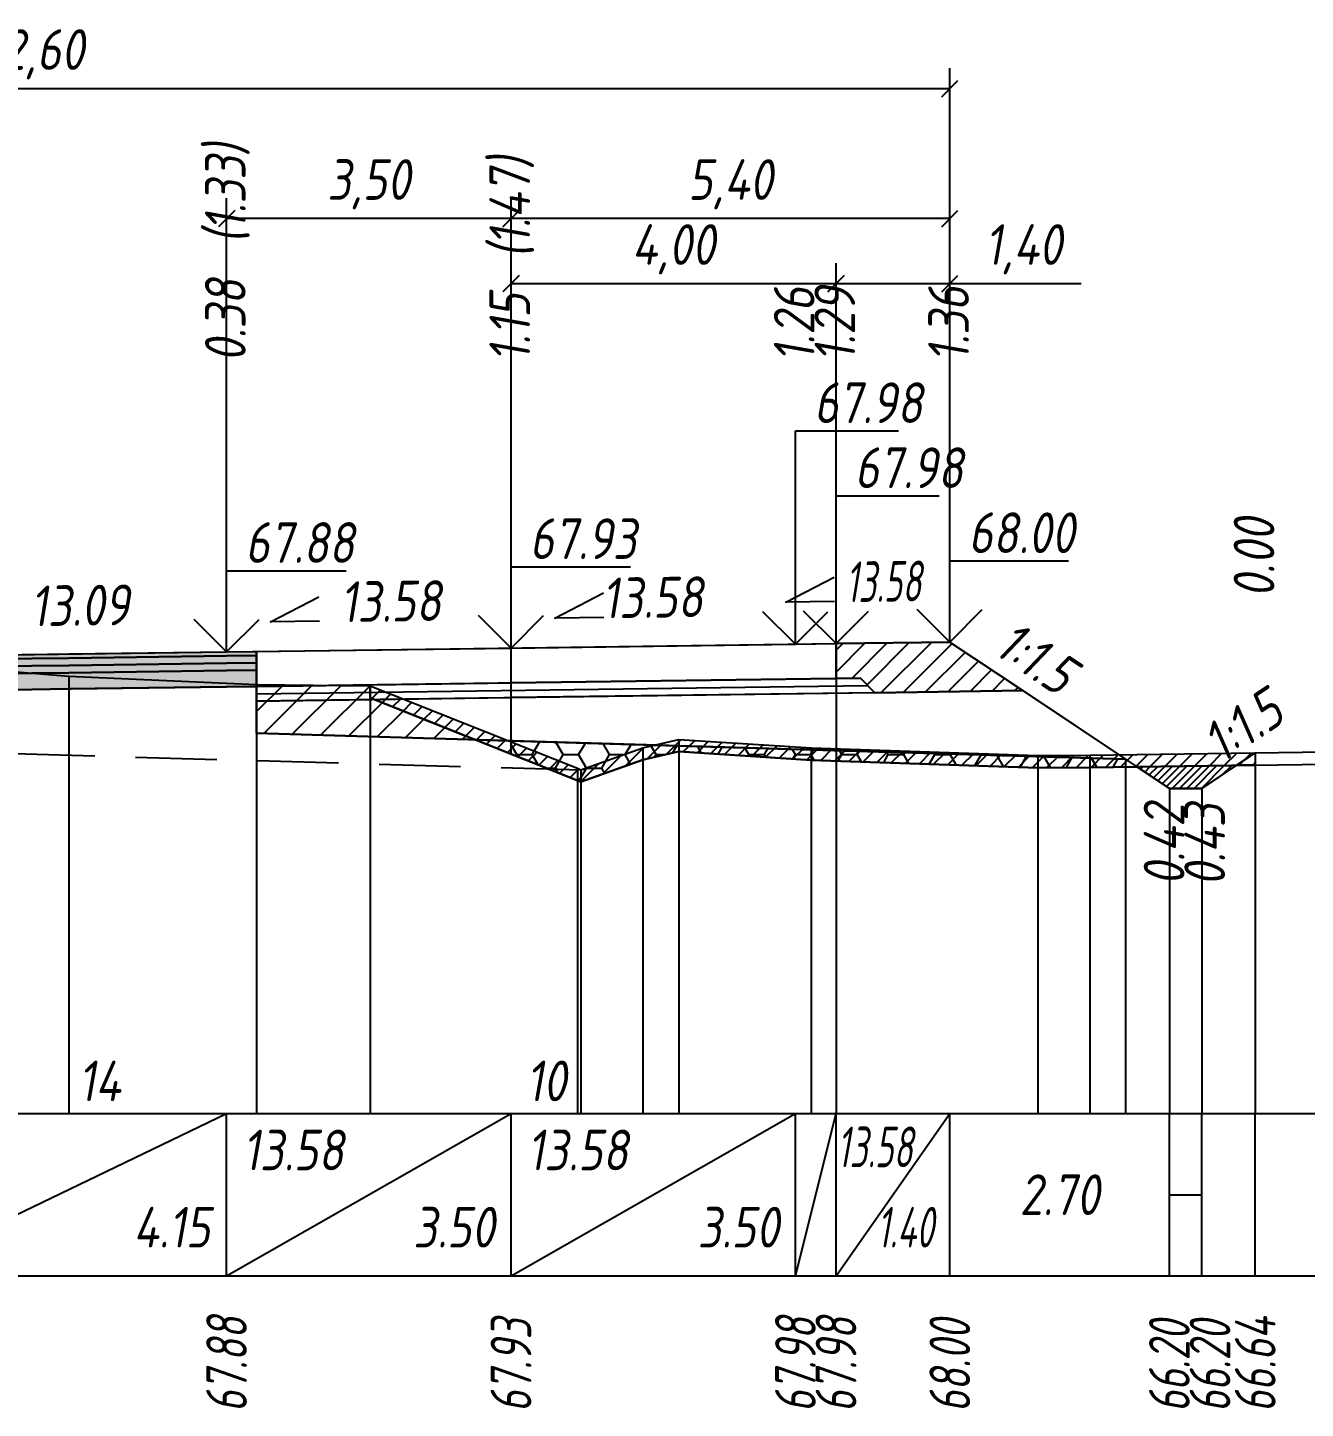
# Model space of a CAD drawing. Extents: x -717 to 1451, y -133302 to 233.
# Drawn here: x 165.6 to 244.3, y -39888.2 to -39803.2 of the extents above; entities that cross this region are included whole.
import ezdxf
from ezdxf.enums import TextEntityAlignment as Align

# ---------------------------------------------------------------- set-up
doc = ezdxf.new("R2010")
doc.units = 0
doc.linetypes.add('штриховая', pattern=[0.75, 0.5, -0.25])
for name, color, linetype in [('Интерполированный поперечник', 2, 'Continuous'), ('Код_514', 1, 'Continuous'), ('Контур_0', 7, 'Continuous'), ('Контур_2521', 7, 'Continuous'), ('Контур_2564', 7, 'Continuous'), ('Контур_2660', 7, 'Continuous'), ('Контур_2665', 7, 'Continuous'), ('Контур_400', 7, 'Continuous'), ('Контур_508', 7, 'Continuous'), ('Контур_512', 7, 'Continuous'), ('Контур_513', 7, 'Continuous'), ('Контур_818', 7, 'Continuous'), ('Красный поперечник', 1, 'Continuous'), ('Объём_2501', 7, 'Continuous'), ('Объём_2564', 7, 'Continuous'), ('Объём_2650', 7, 'Continuous'), ('Объём_2660', 7, 'Continuous'), ('Объём_2661', 7, 'Continuous'), ('Объём_2663', 7, 'Continuous'), ('Объём_2664', 7, 'Continuous'), ('Объём_2665', 7, 'Continuous'), ('Объём_2666', 7, 'Continuous'), ('Объём_2753', 7, 'Continuous'), ('Откосы', 7, 'Continuous'), ('Отметки покрытия', 7, 'Continuous'), ('Рабочие отметки', 7, 'Continuous'), ('Рабочие отметки доп.', 7, 'Continuous'), ('Слои выравнивания', 7, 'Continuous'), ('Таблица', 7, 'Continuous'), ('Уклоны проезжей части', 7, 'Continuous'), ('Черный поперечник', 3, 'Continuous')]:
    doc.layers.add(name, color=color, linetype=linetype)
for name, color, linetype, true_color in [('Контур_2540', 2, 'Continuous', 0xffff00), ('Контур_2560', 2, 'Continuous', 0xffff00), ('Контур_2561', 7, 'Continuous', 0xff8040), ('Контур_2562', 3, 'Continuous', 0x00ff00), ('Контур_2563', 7, 'Continuous', 0xff8000), ('Контур_2570', 7, 'Continuous', 0x80ff00), ('Контур_2725', 7, 'Continuous', 0x323232), ('Контур_2736', 4, 'Continuous', 0x00ffff), ('Контур_2737', 4, 'Continuous', 0x00ffff), ('Контур_2738', 4, 'Continuous', 0x00ffff), ('Контур_2739', 4, 'Continuous', 0x00ffff), ('Контур_2741', 4, 'Continuous', 0x00ffff), ('Контур_2742', 4, 'Continuous', 0x00ffff), ('Контур_2743', 4, 'Continuous', 0x00ffff), ('Контур_2744', 7, 'Continuous', 0xa4ffff), ('Контур_2745', 7, 'Continuous', 0xa4ffff), ('Контур_2747', 4, 'Continuous', 0x00ffff), ('Контур_2748', 4, 'Continuous', 0x00ffff), ('Контур_2749', 4, 'Continuous', 0x00ffff), ('Контур_2750', 4, 'Continuous', 0x00ffff), ('Контур_2751', 4, 'Continuous', 0x00ffff), ('Контур_2752', 4, 'Continuous', 0x00ffff), ('Контур_2760', 7, 'Continuous', 0x323232), ('Контур_2761', 7, 'Continuous', 0x323232), ('Контур_2762', 7, 'Continuous', 0x323232), ('Контур_2763', 7, 'Continuous', 0x323232), ('Контур_402', 7, 'Continuous', 0xff6464), ('Контур_703', 4, 'Continuous', 0x00ffff), ('Контур_705', 4, 'Continuous', 0x00ffff), ('Контур_707', 4, 'Continuous', 0x00ffff), ('Контур_720', 131, 'Continuous', 0xaaffff), ('Объём_2500', 7, 'Continuous', 0xc0c0c0), ('Объём_2520', 7, 'Continuous', 0x80ffff), ('Объём_2540', 2, 'Continuous', 0xffff00), ('Объём_2560', 2, 'Continuous', 0xffff00), ('Объём_2561', 7, 'Continuous', 0xff8040), ('Объём_2562', 3, 'Continuous', 0x00ff00), ('Объём_2563', 7, 'Continuous', 0xff8000), ('Объём_2570', 7, 'Continuous', 0x80ff00), ('Объём_2600', 7, 'Continuous', 0x808000), ('Объём_2620', 2, 'Continuous', 0xffff00), ('Объём_2746', 2, 'Continuous', 0xffff00)]:
    doc.layers.add(name, color=color, linetype=linetype, true_color=true_color)
doc.styles.get("Standard").update_dxf_attribs({"font": 'txt', "height": 2.5})
doc.styles.add('М', font='romand.shx', dxfattribs={"width": 0.8, "oblique": 10, "height": 2.5})
doc.dimstyles.new('ISO-25', dxfattribs={"dimtxt": 2.5, "dimasz": 2.5, "dimexe": 1.25, "dimexo": 0.625, "dimtad": 1, "dimtxsty": 'Standard', "dimcen": 2.5, "dimadec": 0, "dimazin": 0, "dimtfac": 1, "dimtmove": 0, "dimatfit": 3, "dimfxl": 1, "dimarcsym": 0})

# ---------------------------------------------------------------- blocks, each defined once
blk = doc.blocks.new('_Oblique')
at = {"color": 0, "linetype": 'ByBlock', "lineweight": -2}
blk.add_line((-0.5, -0.5), (0.5, 0.5), dxfattribs=at)
blk = doc.blocks.new('*D922')
at = {"color": 0, "lineweight": -2, "transparency": 16777216}
for p, q in [((215.388, -39840.527), (215.388, -39817.683)), ((222.388, -39840.432), (222.388, -39817.683)), ((215.388, -39818.933), (222.388, -39818.933)), ((222.388, -39818.933), (230.469, -39818.933))]:
    blk.add_line(p, q, dxfattribs=at)
at = {"layer": 'Defpoints', "color": 0, "transparency": 16777216}
for p in [(222.388, -39818.933), (215.388, -39841.152), (222.388, -39841.057)]:
    blk.add_point(p, dxfattribs=at)
at = {"color": 0, "lineweight": -2, "transparency": 16777216, "rotation": 180}
blk.add_blockref('_Oblique', (215.388, -39818.933), dxfattribs=at)
at = {"color": 0, "lineweight": -2, "transparency": 16777216}
blk.add_blockref('_Oblique', (222.388, -39818.933), dxfattribs=at)
at = {"color": 0, "transparency": 16777216, "insert": (226.929, -39816.82), "char_height": 2.5, "width": 8.75, "attachment_point": 5, "style": 'М'}
blk.add_mtext('1,40', dxfattribs=at)
blk = doc.blocks.new('*D924')
at = {"color": 0, "lineweight": -2, "transparency": 16777216}
for p, q in [((195.388, -39840.799), (195.388, -39817.683)), ((215.388, -39840.527), (215.388, -39817.683)), ((195.388, -39818.933), (215.388, -39818.933))]:
    blk.add_line(p, q, dxfattribs=at)
at = {"layer": 'Defpoints', "color": 0, "transparency": 16777216}
for p in [(215.388, -39818.933), (195.388, -39841.424), (215.388, -39841.152)]:
    blk.add_point(p, dxfattribs=at)
at = {"color": 0, "lineweight": -2, "transparency": 16777216, "rotation": 180}
blk.add_blockref('_Oblique', (195.388, -39818.933), dxfattribs=at)
at = {"color": 0, "lineweight": -2, "transparency": 16777216}
blk.add_blockref('_Oblique', (215.388, -39818.933), dxfattribs=at)
at = {"color": 0, "transparency": 16777216, "insert": (205.388, -39816.82), "char_height": 2.5, "width": 9.16667, "attachment_point": 5, "style": 'М'}
blk.add_mtext('4,00', dxfattribs=at)
blk = doc.blocks.new('*D926')
at = {"color": 0, "lineweight": -2, "transparency": 16777216}
for p, q in [((177.888, -39841.036), (177.888, -39813.683)), ((195.388, -39840.799), (195.388, -39813.683)), ((195.388, -39814.933), (177.888, -39814.933))]:
    blk.add_line(p, q, dxfattribs=at)
at = {"layer": 'Defpoints', "color": 0, "transparency": 16777216}
for p in [(177.888, -39814.933), (195.388, -39841.424), (177.888, -39841.661)]:
    blk.add_point(p, dxfattribs=at)
at = {"color": 0, "lineweight": -2, "transparency": 16777216, "rotation": 180}
blk.add_blockref('_Oblique', (177.888, -39814.933), dxfattribs=at)
at = {"color": 0, "lineweight": -2, "transparency": 16777216}
blk.add_blockref('_Oblique', (195.388, -39814.933), dxfattribs=at)
at = {"color": 0, "transparency": 16777216, "insert": (186.638, -39812.82), "char_height": 2.5, "width": 9.58333, "attachment_point": 5, "style": 'М'}
blk.add_mtext('3,50', dxfattribs=at)
blk = doc.blocks.new('*D927')
at = {"color": 0, "lineweight": -2, "transparency": 16777216}
for p, q in [((195.388, -39840.799), (195.388, -39813.683)), ((222.388, -39840.432), (222.388, -39813.683)), ((222.388, -39814.933), (195.388, -39814.933))]:
    blk.add_line(p, q, dxfattribs=at)
at = {"layer": 'Defpoints', "color": 0, "transparency": 16777216}
for p in [(195.388, -39814.933), (195.388, -39841.424), (222.388, -39841.057)]:
    blk.add_point(p, dxfattribs=at)
at = {"color": 0, "lineweight": -2, "transparency": 16777216, "rotation": 180}
blk.add_blockref('_Oblique', (195.388, -39814.933), dxfattribs=at)
at = {"color": 0, "lineweight": -2, "transparency": 16777216}
blk.add_blockref('_Oblique', (222.388, -39814.933), dxfattribs=at)
at = {"color": 0, "transparency": 16777216, "insert": (208.888, -39812.82), "char_height": 2.5, "width": 9.58333, "attachment_point": 5, "style": 'М'}
blk.add_mtext('5,40', dxfattribs=at)
blk = doc.blocks.new('*D929')
at = {"color": 0, "lineweight": -2, "transparency": 16777216}
for p, q in [((109.388, -39842.657), (109.388, -39805.683)), ((222.388, -39840.432), (222.388, -39805.683)), ((109.388, -39806.933), (222.388, -39806.933))]:
    blk.add_line(p, q, dxfattribs=at)
at = {"layer": 'Defpoints', "color": 0, "transparency": 16777216}
for p in [(222.388, -39806.933), (222.388, -39841.057), (109.388, -39843.282)]:
    blk.add_point(p, dxfattribs=at)
at = {"color": 0, "lineweight": -2, "transparency": 16777216, "rotation": 180}
blk.add_blockref('_Oblique', (109.388, -39806.933), dxfattribs=at)
at = {"color": 0, "lineweight": -2, "transparency": 16777216}
blk.add_blockref('_Oblique', (222.388, -39806.933), dxfattribs=at)
at = {"color": 0, "transparency": 16777216, "insert": (165.888, -39804.82), "char_height": 2.5, "width": 12.08333, "attachment_point": 5, "style": 'М'}
blk.add_mtext('22,60', dxfattribs=at)

msp = doc.modelspace()

# ---------------------------------------------------------------- hatches: boundary and pattern name
at = {"layer": 'Объём_2563'}
h = msp.add_hatch(dxfattribs=at)
h.set_pattern_fill('ANSI31', color=256, scale=0.3)
h.paths.add_polyline_path([(215.388, -39841.089), (222.388, -39840.994), (226.872, -39843.983), (217.776, -39844.107), (216.888, -39843.219), (215.388, -39843.239)])
at = {"layer": 'Объём_2570'}
h = msp.add_hatch(dxfattribs=at)
h.set_pattern_fill('ANSI31', color=256, scale=0.2)
h.paths.add_polyline_path([(241.182, -39848.56), (231.001, -39848.703), (227.805, -39848.725), (213.846, -39848.257), (205.711, -39847.73), (203.499, -39848.241), (199.692, -39849.603), (199.481, -39849.512), (186.721, -39844.428), (186.721, -39843.678), (199.481, -39848.762), (199.692, -39848.853), (203.499, -39847.491), (205.711, -39846.98), (213.846, -39847.507), (227.805, -39847.975), (231.001, -39847.953), (241.182, -39847.81)])
at = {"layer": 'Объём_2600'}
h = msp.add_hatch(dxfattribs=at)
h.set_pattern_fill('ANSI31', color=6, scale=0.4)
h.paths.add_polyline_path([(186.721, -39844.428), (193.182, -39847.002), (179.733, -39846.598), (179.733, -39843.601), (186.721, -39843.678)])
h = msp.add_hatch(dxfattribs=at)
h.set_pattern_fill('HONEY', color=5, scale=0.3)
h.paths.add_polyline_path([(195.388, -39847.068), (233.201, -39848.202), (233.89, -39848.662), (231.001, -39848.703), (227.805, -39848.725), (213.846, -39848.257), (205.711, -39847.73), (203.499, -39848.241), (199.692, -39849.603), (199.481, -39849.512), (195.388, -39847.881)])
h = msp.add_hatch(dxfattribs=at)
h.set_pattern_fill('HONEY', color=5, scale=0.3)
h.paths.add_polyline_path([(240.033, -39848.576), (241.182, -39847.81), (241.182, -39848.56)])
at = {"layer": 'Объём_2620'}
h = msp.add_hatch(dxfattribs=at)
h.set_pattern_fill('ANSI31', color=2, scale=0.1)
h.paths.add_polyline_path([(237.897, -39850), (235.897, -39850), (233.89, -39848.662), (240.033, -39848.576)])
at = {"layer": 'Слои выравнивания'}
for color, points in [(2, [(157.138, -39841.871), (162.928, -39841.795), (165.905, -39841.756), (168.188, -39841.726), (177.888, -39841.599), (179.733, -39841.574), (179.733, -39841.824), (177.888, -39841.849), (168.188, -39841.976), (165.905, -39842.006), (162.928, -39842.045), (157.138, -39842.121)]), (3, [(157.138, -39842.121), (162.928, -39842.045), (165.905, -39842.006), (168.188, -39841.976), (177.888, -39841.849), (179.733, -39841.824), (179.733, -39842.274), (177.888, -39842.299), (168.188, -39842.426), (165.905, -39842.456), (162.928, -39842.495), (157.138, -39842.571)]), (4, [(157.138, -39842.571), (162.928, -39842.495), (165.905, -39842.456), (168.188, -39842.426), (177.888, -39842.299), (179.733, -39842.274), (179.733, -39842.724), (177.888, -39842.749), (168.188, -39842.876), (165.905, -39842.906), (162.928, -39842.945), (157.138, -39843.021)]), (5, [(157.138, -39843.021), (162.928, -39842.945), (165.905, -39842.906), (168.188, -39842.876), (177.888, -39842.749), (179.733, -39842.724), (179.733, -39843.724), (177.888, -39843.749), (168.188, -39843.876), (165.905, -39843.906), (162.928, -39843.945), (157.138, -39844.021)])]:
    msp.add_hatch(color=color, dxfattribs=at).paths.add_polyline_path(points)

# ---------------------------------------------------------------- linework, layer by layer
at = {"layer": 'Интерполированный поперечник', "linetype": 'штриховая', "ltscale": 10, "flags": 128}
msp.add_lwpolyline([(82.322, -39845.496), (199.692, -39848.853)], dxfattribs=at)
at = {"layer": 'Код_514'}
for p, q in [((157.138, -39880), (177.888, -39870)), ((177.888, -39880), (177.888, -39870)), ((177.888, -39880), (195.388, -39870)), ((195.388, -39880), (195.388, -39870)), ((195.388, -39880), (212.888, -39870)), ((212.888, -39880), (212.888, -39870)), ((212.888, -39880), (215.388, -39870)), ((215.388, -39880), (215.388, -39870)), ((215.388, -39880), (222.388, -39870)), ((222.388, -39880), (222.388, -39870)), ((235.897, -39880), (235.897, -39870)), ((237.897, -39880), (237.897, -39870)), ((241.182, -39880), (241.182, -39870)), ((235.897, -39875), (237.897, -39875))]:
    msp.add_line(p, q, dxfattribs=at)
at = {"layer": 'Контур_0', "flags": 128}
for points in [[(179.733, -39841.574), (215.388, -39841.089), (215.388, -39843.239), (179.733, -39843.724), (179.733, -39841.574), (179.733, -39841.574)], [(222.388, -39840.994), (232.789, -39847.928), (232.789, -39847.928), (232.789, -39847.928), (232.789, -39847.928), (232.789, -39847.928), (232.789, -39847.928), (232.789, -39847.928), (232.789, -39847.928), (232.789, -39847.928), (232.789, -39847.928), (232.789, -39847.928), (232.789, -39847.928), (232.789, -39847.928), (232.789, -39847.928), (235.897, -39850)], [(222.388, -39840.994), (232.789, -39847.928), (232.789, -39847.928), (232.789, -39847.928), (232.789, -39847.928), (232.789, -39847.928), (232.789, -39847.928), (232.789, -39847.928), (232.789, -39847.928), (232.789, -39847.928), (232.789, -39847.928), (232.789, -39847.928), (232.789, -39847.928), (232.789, -39847.928), (232.789, -39847.928), (235.897, -39850), (237.897, -39850), (241.182, -39847.81), (241.182, -39847.81), (241.182, -39847.81), (241.182, -39847.81), (241.182, -39847.81), (241.182, -39847.81), (241.182, -39847.81), (241.182, -39847.81), (241.182, -39847.81), (241.182, -39847.81), (241.182, -39847.81), (241.182, -39847.81), (241.182, -39847.81)], [(195.388, -39843.511), (216.888, -39843.219), (217.776, -39844.107), (179.733, -39844.624), (179.733, -39843.724), (195.388, -39843.511), (195.388, -39843.511)], [(215.388, -39843.239), (216.888, -39843.219), (217.776, -39844.107), (226.872, -39843.983)]]:
    msp.add_lwpolyline(points, dxfattribs=at)
at = {"layer": 'Контур_2521', "color": 250, "flags": 128}
msp.add_lwpolyline([(179.733, -39844.174), (217.332, -39843.663)], dxfattribs=at)
at = {"layer": 'Контур_2540', "flags": 128}
msp.add_lwpolyline([(195.388, -39844.411), (226.872, -39843.983), (233.201, -39848.202), (179.733, -39846.598), (179.733, -39844.624), (195.388, -39844.411), (195.388, -39844.411)], dxfattribs=at)
at = {"layer": 'Контур_2560', "flags": 128}
msp.add_lwpolyline([(215.388, -39841.089), (222.388, -39840.994), (222.388, -39840.994), (222.388, -39840.994)], dxfattribs=at)
at = {"layer": 'Контур_2561', "flags": 128}
msp.add_lwpolyline([(215.388, -39841.089), (215.388, -39841.089), (222.388, -39840.994), (222.388, -39840.994), (215.388, -39841.089)], dxfattribs=at)
at = {"layer": 'Контур_2562', "flags": 128}
msp.add_lwpolyline([(222.388, -39840.994), (222.388, -39840.994), (222.388, -39840.994), (222.388, -39840.994), (222.388, -39840.994)], dxfattribs=at)
at = {"layer": 'Контур_2563', "flags": 128}
msp.add_lwpolyline([(215.388, -39841.089), (222.388, -39840.994), (226.872, -39843.983), (217.776, -39844.107), (216.888, -39843.219), (215.388, -39843.239), (215.388, -39841.089), (215.388, -39841.089)], dxfattribs=at)
at = {"layer": 'Контур_2564', "flags": 128}
msp.add_lwpolyline([(215.388, -39841.089), (222.388, -39840.994)], dxfattribs=at)
at = {"layer": 'Контур_2570', "flags": 128}
msp.add_lwpolyline([(162.928, -39842.651), (168.188, -39843.101), (179.733, -39843.601), (186.721, -39843.678), (186.721, -39844.428), (199.481, -39849.512), (199.692, -39849.603), (199.692, -39849.603), (203.499, -39848.241), (205.711, -39847.73), (213.846, -39848.257), (227.805, -39848.725), (231.001, -39848.703), (246.964, -39848.479)], dxfattribs=at)
at = {"layer": 'Контур_2660', "flags": 128}
msp.add_lwpolyline([(179.733, -39846.598), (233.201, -39848.202)], dxfattribs=at)
at = {"layer": 'Контур_2665', "flags": 128}
msp.add_lwpolyline([(222.388, -39840.994), (222.388, -39840.994)], dxfattribs=at)
at = {"layer": 'Контур_2725', "flags": 128}
msp.add_lwpolyline([(116.388, -39845.089), (117.046, -39845.072), (118.888, -39845.022), (129.6, -39844.736), (136.388, -39844.555), (148.637, -39844.239), (149.62, -39844.214), (149.869, -39844.208), (157.138, -39844.021), (162.928, -39843.945), (165.905, -39843.906), (168.188, -39843.876), (177.888, -39843.749), (179.733, -39843.724)], dxfattribs=at)
at = {"layer": 'Контур_2736', "flags": 128}
for points in [[(222.388, -39840.994), (232.789, -39847.928)], [(232.789, -39847.928), (235.897, -39850)]]:
    msp.add_lwpolyline(points, dxfattribs=at)
at = {"layer": 'Контур_2737', "flags": 128}
msp.add_lwpolyline([(232.789, -39847.928), (232.789, -39847.928)], dxfattribs=at)
at = {"layer": 'Контур_2738', "flags": 128}
msp.add_lwpolyline([(232.789, -39847.928), (232.789, -39847.928)], dxfattribs=at)
at = {"layer": 'Контур_2739', "flags": 128}
msp.add_lwpolyline([(232.789, -39847.928), (232.789, -39847.928)], dxfattribs=at)
at = {"layer": 'Контур_2741', "flags": 128}
msp.add_lwpolyline([(241.182, -39847.81), (241.182, -39847.81)], dxfattribs=at)
at = {"layer": 'Контур_2742', "flags": 128}
msp.add_lwpolyline([(241.182, -39847.81), (241.182, -39847.81)], dxfattribs=at)
at = {"layer": 'Контур_2743', "flags": 128}
msp.add_lwpolyline([(241.182, -39847.81), (241.182, -39847.81)], dxfattribs=at)
at = {"layer": 'Контур_2744', "flags": 128}
msp.add_lwpolyline([(241.182, -39847.81), (241.182, -39847.81)], dxfattribs=at)
msp.add_lwpolyline([(241.182, -39847.81), (241.182, -39847.81)], dxfattribs=at)
msp.add_lwpolyline([(241.182, -39847.81), (241.182, -39847.81)], dxfattribs=at)
msp.add_lwpolyline([(241.182, -39847.81), (241.182, -39847.81)], dxfattribs=at)
msp.add_lwpolyline([(241.182, -39847.81), (241.182, -39847.81)], dxfattribs=at)
msp.add_lwpolyline([(241.182, -39847.81), (241.182, -39847.81)], dxfattribs=at)
at = {"layer": 'Контур_2745', "flags": 128}
msp.add_lwpolyline([(232.789, -39847.928), (232.789, -39847.928)], dxfattribs=at)
msp.add_lwpolyline([(232.789, -39847.928), (232.789, -39847.928)], dxfattribs=at)
msp.add_lwpolyline([(232.789, -39847.928), (232.789, -39847.928)], dxfattribs=at)
msp.add_lwpolyline([(232.789, -39847.928), (232.789, -39847.928)], dxfattribs=at)
msp.add_lwpolyline([(232.789, -39847.928), (232.789, -39847.928)], dxfattribs=at)
msp.add_lwpolyline([(232.789, -39847.928), (232.789, -39847.928)], dxfattribs=at)
at = {"layer": 'Контур_2747', "flags": 128}
msp.add_lwpolyline([(232.789, -39847.928), (232.789, -39847.928)], dxfattribs=at)
at = {"layer": 'Контур_2748', "flags": 128}
msp.add_lwpolyline([(232.789, -39847.928), (232.789, -39847.928)], dxfattribs=at)
at = {"layer": 'Контур_2749', "flags": 128}
msp.add_lwpolyline([(232.789, -39847.928), (232.789, -39847.928)], dxfattribs=at)
at = {"layer": 'Контур_2750', "flags": 128}
msp.add_lwpolyline([(241.182, -39847.81), (241.182, -39847.81)], dxfattribs=at)
at = {"layer": 'Контур_2751', "flags": 128}
msp.add_lwpolyline([(241.182, -39847.81), (241.182, -39847.81)], dxfattribs=at)
at = {"layer": 'Контур_2752', "flags": 128}
msp.add_lwpolyline([(241.182, -39847.81), (241.182, -39847.81)], dxfattribs=at)
at = {"layer": 'Контур_2760', "flags": 128}
msp.add_lwpolyline([(116.388, -39842.939), (117.046, -39842.922), (118.888, -39842.872), (129.6, -39842.586), (136.388, -39842.405), (148.637, -39842.089), (149.62, -39842.064), (149.869, -39842.058), (157.138, -39841.871), (162.928, -39841.795), (165.905, -39841.756), (168.188, -39841.726), (177.888, -39841.599), (179.733, -39841.574)], dxfattribs=at)
at = {"layer": 'Контур_2761', "flags": 128}
msp.add_lwpolyline([(116.388, -39843.189), (117.046, -39843.172), (118.888, -39843.122), (129.6, -39842.836), (136.388, -39842.655), (148.637, -39842.339), (149.62, -39842.314), (149.869, -39842.308), (157.138, -39842.121), (162.928, -39842.045), (165.905, -39842.006), (168.188, -39841.976), (177.888, -39841.849), (179.733, -39841.824)], dxfattribs=at)
at = {"layer": 'Контур_2762', "flags": 128}
msp.add_lwpolyline([(116.388, -39843.639), (117.046, -39843.622), (118.888, -39843.572), (129.6, -39843.286), (136.388, -39843.105), (148.637, -39842.789), (149.62, -39842.764), (149.869, -39842.758), (157.138, -39842.571), (162.928, -39842.495), (165.905, -39842.456), (168.188, -39842.426), (177.888, -39842.299), (179.733, -39842.274)], dxfattribs=at)
at = {"layer": 'Контур_2763', "flags": 128}
msp.add_lwpolyline([(116.388, -39844.089), (117.046, -39844.072), (118.888, -39844.022), (129.6, -39843.736), (136.388, -39843.555), (148.637, -39843.239), (149.62, -39843.214), (149.869, -39843.208), (157.138, -39843.021), (162.928, -39842.945), (165.905, -39842.906), (168.188, -39842.876), (177.888, -39842.749), (179.733, -39842.724)], dxfattribs=at)
at = {"layer": 'Контур_400', "flags": 128}
msp.add_lwpolyline([(157.138, -39841.871), (177.888, -39841.599), (195.388, -39841.361), (195.388, -39841.361), (195.388, -39841.361), (195.388, -39841.361), (212.888, -39841.123), (212.888, -39841.123), (215.388, -39841.089)], dxfattribs=at)
at = {"layer": 'Контур_402', "flags": 128}
msp.add_lwpolyline([(105, -39847.485), (116.388, -39847.143), (116.388, -39845.089), (136.388, -39844.555), (157.138, -39844.021), (177.888, -39843.749), (179.733, -39843.724), (179.733, -39846.598), (233.201, -39848.202)], dxfattribs=at)
at = {"layer": 'Контур_508', "flags": 128}
msp.add_lwpolyline([(105, -39847.485), (116.388, -39847.143), (116.388, -39845.089), (136.388, -39844.555), (157.138, -39844.021), (177.888, -39843.749), (179.733, -39843.724), (179.733, -39846.598), (233.201, -39848.202), (235.897, -39850), (237.897, -39850), (241.182, -39847.81)], dxfattribs=at)
at = {"layer": 'Контур_512', "flags": 128}
msp.add_lwpolyline([(179.733, -39846.598), (233.201, -39848.202), (235.897, -39850), (237.897, -39850), (241.182, -39847.81)], dxfattribs=at)
at = {"layer": 'Контур_513', "flags": 128}
msp.add_lwpolyline([(105, -39847.485), (116.388, -39847.143), (116.388, -39845.089), (136.388, -39844.555), (157.138, -39844.021), (177.888, -39843.749), (179.733, -39843.724), (179.733, -39846.598), (233.201, -39848.202), (235.897, -39850), (237.897, -39850), (241.182, -39847.81)], dxfattribs=at)
at = {"layer": 'Контур_703', "flags": 128}
msp.add_lwpolyline([(222.388, -39840.994), (232.789, -39847.928)], dxfattribs=at)
at = {"layer": 'Контур_705', "flags": 128}
msp.add_lwpolyline([(232.789, -39847.928), (232.789, -39847.928)], dxfattribs=at)
at = {"layer": 'Контур_707', "flags": 128}
msp.add_lwpolyline([(237.897, -39850), (241.182, -39847.81)], dxfattribs=at)
at = {"layer": 'Контур_720', "flags": 128}
msp.add_lwpolyline([(235.897, -39850), (237.897, -39850)], dxfattribs=at)
at = {"layer": 'Контур_818', "flags": 128}
msp.add_lwpolyline([(105, -39844.165), (106.846, -39844.055), (117.046, -39843.656), (129.6, -39843.365), (149.62, -39842.76), (157.138, -39842.698), (162.928, -39842.651), (168.188, -39843.101), (179.733, -39843.601), (186.721, -39843.678), (186.721, -39844.428), (199.481, -39849.512), (199.692, -39849.603), (199.692, -39849.603), (203.499, -39848.241), (205.711, -39847.73), (213.846, -39848.257), (227.805, -39848.725), (231.001, -39848.703), (241.182, -39848.56)], dxfattribs=at)
at = {"layer": 'Красный поперечник'}
for p, q in [((177.888, -39841.599), (195.388, -39841.361)), ((195.388, -39841.361), (212.888, -39841.123)), ((212.888, -39841.123), (215.388, -39841.089)), ((215.388, -39841.089), (222.388, -39840.994)), ((222.388, -39840.994), (235.897, -39850)), ((157.138, -39841.871), (177.888, -39841.599)), ((179.733, -39846.598), (179.733, -39870)), ((233.201, -39848.202), (233.201, -39870)), ((237.897, -39850), (241.182, -39847.81)), ((241.182, -39847.81), (241.182, -39870)), ((235.897, -39850), (235.897, -39870)), ((235.897, -39850), (237.897, -39850)), ((237.897, -39850), (237.897, -39870))]:
    msp.add_line(p, q, dxfattribs=at)
at = {"layer": 'Объём_2500', "flags": 128}
for points in [[(179.733, -39841.574), (215.388, -39841.089), (215.388, -39843.239), (179.733, -39843.724), (179.733, -39841.574), (179.733, -39841.574)], [(195.388, -39841.361), (215.388, -39841.089), (215.388, -39843.239), (195.388, -39843.511), (195.388, -39841.361)]]:
    msp.add_lwpolyline(points, dxfattribs=at)
at = {"layer": 'Объём_2501', "flags": 128}
for points in [[(157.138, -39841.871), (177.888, -39841.599), (195.388, -39841.361), (195.388, -39841.361), (195.388, -39841.361), (195.388, -39841.361), (212.888, -39841.123), (212.888, -39841.123), (215.388, -39841.089)], [(195.388, -39841.361), (212.888, -39841.123), (212.888, -39841.123), (215.388, -39841.089)]]:
    msp.add_lwpolyline(points, dxfattribs=at)
at = {"layer": 'Объём_2520', "color": 250, "flags": 128}
for points in [[(195.388, -39843.511), (216.888, -39843.219), (217.776, -39844.107), (179.733, -39844.624), (179.733, -39843.724), (195.388, -39843.511), (195.388, -39843.511)], [(195.388, -39843.511), (216.888, -39843.219), (217.776, -39844.107), (195.388, -39844.411), (195.388, -39843.511)]]:
    msp.add_lwpolyline(points, dxfattribs=at)
at = {"layer": 'Объём_2540', "flags": 128}
for points in [[(195.388, -39844.411), (226.872, -39843.983), (233.201, -39848.202), (179.733, -39846.598), (179.733, -39844.624), (195.388, -39844.411), (195.388, -39844.411)], [(195.388, -39844.411), (226.872, -39843.983), (233.201, -39848.202), (195.388, -39847.068), (195.388, -39844.411)]]:
    msp.add_lwpolyline(points, dxfattribs=at)
at = {"layer": 'Объём_2560', "flags": 128}
msp.add_lwpolyline([(215.388, -39841.089), (222.388, -39840.994), (222.388, -39840.994), (222.388, -39840.994)], dxfattribs=at)
msp.add_lwpolyline([(215.388, -39841.089), (222.388, -39840.994), (222.388, -39840.994), (222.388, -39840.994)], dxfattribs=at)
at = {"layer": 'Объём_2561', "flags": 128}
msp.add_lwpolyline([(215.388, -39841.089), (215.388, -39841.089), (222.388, -39840.994), (222.388, -39840.994), (215.388, -39841.089)], dxfattribs=at)
msp.add_lwpolyline([(215.388, -39841.089), (215.388, -39841.089), (222.388, -39840.994), (222.388, -39840.994), (215.388, -39841.089)], dxfattribs=at)
at = {"layer": 'Объём_2562', "flags": 128}
msp.add_lwpolyline([(222.388, -39840.994), (222.388, -39840.994), (222.388, -39840.994), (222.388, -39840.994), (222.388, -39840.994)], dxfattribs=at)
msp.add_lwpolyline([(222.388, -39840.994), (222.388, -39840.994), (222.388, -39840.994), (222.388, -39840.994), (222.388, -39840.994)], dxfattribs=at)
at = {"layer": 'Объём_2563', "color": 250, "flags": 128}
msp.add_lwpolyline([(215.388, -39841.089), (222.388, -39840.994), (226.872, -39843.983), (217.776, -39844.107), (216.888, -39843.219), (215.388, -39843.239), (215.388, -39841.089), (215.388, -39841.089)], dxfattribs=at)
msp.add_lwpolyline([(215.388, -39841.089), (222.388, -39840.994), (226.872, -39843.983), (217.776, -39844.107), (216.888, -39843.219), (215.388, -39843.239), (215.388, -39841.089), (215.388, -39841.089)], dxfattribs=at)
at = {"layer": 'Объём_2564', "flags": 128}
msp.add_lwpolyline([(215.388, -39841.089), (222.388, -39840.994)], dxfattribs=at)
msp.add_lwpolyline([(215.388, -39841.089), (222.388, -39840.994)], dxfattribs=at)
at = {"layer": 'Объём_2570', "flags": 128}
for points in [[(241.182, -39848.56), (231.001, -39848.703), (227.805, -39848.725), (213.846, -39848.257), (205.711, -39847.73), (203.499, -39848.241), (199.692, -39849.603), (199.481, -39849.512), (186.721, -39844.428), (186.721, -39843.678), (199.481, -39848.762), (199.692, -39848.853), (203.499, -39847.491), (205.711, -39846.98), (213.846, -39847.507), (227.805, -39847.975), (231.001, -39847.953), (241.182, -39847.81), (241.182, -39848.56), (241.182, -39848.56)], [(195.388, -39847.131), (199.481, -39848.762), (199.692, -39848.853), (203.499, -39847.491), (205.711, -39846.98), (213.846, -39847.507), (227.805, -39847.975), (231.001, -39847.953), (241.182, -39847.81), (241.182, -39848.56), (241.182, -39848.56), (241.182, -39848.56), (231.001, -39848.703), (227.805, -39848.725), (213.846, -39848.257), (205.711, -39847.73), (203.499, -39848.241), (199.692, -39849.603), (199.481, -39849.512), (195.388, -39847.881), (195.388, -39847.131)]]:
    msp.add_lwpolyline(points, dxfattribs=at)
at = {"layer": 'Объём_2600', "color": 5, "flags": 128}
for points in [[(231.001, -39848.703), (227.805, -39848.725), (213.846, -39848.257), (205.711, -39847.73), (203.499, -39848.241), (199.692, -39849.603), (199.481, -39849.512), (193.182, -39847.002), (233.201, -39848.202), (233.89, -39848.662), (231.001, -39848.703), (231.001, -39848.703)], [(195.388, -39847.068), (233.201, -39848.202), (233.89, -39848.662), (231.001, -39848.703), (231.001, -39848.703), (231.001, -39848.703), (227.805, -39848.725), (213.846, -39848.257), (205.711, -39847.73), (203.499, -39848.241), (199.692, -39849.603), (199.481, -39849.512), (195.388, -39847.881), (195.388, -39847.068)], [(240.033, -39848.576), (241.182, -39847.81), (241.182, -39848.56), (240.033, -39848.576), (240.033, -39848.576)], [(240.033, -39848.576), (241.182, -39847.81), (241.182, -39848.56), (240.033, -39848.576), (240.033, -39848.576)]]:
    msp.add_lwpolyline(points, dxfattribs=at)
at = {"layer": 'Объём_2620', "flags": 128}
msp.add_lwpolyline([(237.897, -39850), (235.897, -39850), (233.89, -39848.662), (240.033, -39848.576), (237.897, -39850), (237.897, -39850)], dxfattribs=at)
msp.add_lwpolyline([(237.897, -39850), (235.897, -39850), (233.89, -39848.662), (240.033, -39848.576), (237.897, -39850), (237.897, -39850)], dxfattribs=at)
at = {"layer": 'Объём_2650', "color": 6, "flags": 128}
msp.add_lwpolyline([(186.721, -39844.428), (193.182, -39847.002), (179.733, -39846.598), (179.733, -39843.601), (186.721, -39843.678), (186.721, -39844.428), (186.721, -39844.428)], dxfattribs=at)
at = {"layer": 'Объём_2660', "flags": 128}
for points in [[(179.733, -39846.598), (233.201, -39848.202)], [(195.388, -39847.068), (233.201, -39848.202)]]:
    msp.add_lwpolyline(points, dxfattribs=at)
at = {"layer": 'Объём_2661', "flags": 128}
msp.add_lwpolyline([(222.388, -39840.994), (232.789, -39847.928)], dxfattribs=at)
msp.add_lwpolyline([(222.388, -39840.994), (232.789, -39847.928)], dxfattribs=at)
at = {"layer": 'Объём_2663', "flags": 128}
for points in [[(232.789, -39847.928), (235.897, -39850)], [(232.789, -39847.928), (235.897, -39850)], [(237.897, -39850), (241.182, -39847.81)], [(237.897, -39850), (241.182, -39847.81)]]:
    msp.add_lwpolyline(points, dxfattribs=at)
at = {"layer": 'Объём_2664', "flags": 128}
msp.add_lwpolyline([(235.897, -39850), (237.897, -39850)], dxfattribs=at)
msp.add_lwpolyline([(235.897, -39850), (237.897, -39850)], dxfattribs=at)
at = {"layer": 'Объём_2665', "flags": 128}
msp.add_lwpolyline([(222.388, -39840.994), (222.388, -39840.994)], dxfattribs=at)
msp.add_lwpolyline([(222.388, -39840.994), (222.388, -39840.994)], dxfattribs=at)
at = {"layer": 'Объём_2666', "flags": 128}
msp.add_lwpolyline([(222.388, -39840.994), (232.789, -39847.928)], dxfattribs=at)
msp.add_lwpolyline([(222.388, -39840.994), (232.789, -39847.928)], dxfattribs=at)
at = {"layer": 'Объём_2746', "flags": 128}
msp.add_lwpolyline([(179.733, -39846.598), (179.733, -39843.601), (186.721, -39843.678), (186.721, -39844.428), (193.182, -39847.002), (179.733, -39846.598), (179.733, -39846.598)], dxfattribs=at)
at = {"layer": 'Объём_2753', "flags": 128}
msp.add_lwpolyline([(179.733, -39841.574), (179.733, -39841.574)], dxfattribs=at)
at = {"layer": 'Откосы', "color": 1, "flags": 128}
for points in [[(215.294, -39838.492), (212.294, -39838.533), (215.273, -39836.992)], [(201.094, -39839.472), (198.094, -39839.512), (201.073, -39837.972)], [(183.594, -39839.709), (180.594, -39839.75), (183.573, -39838.209)]]:
    msp.add_lwpolyline(points, dxfattribs=at)
at = {"layer": 'Отметки покрытия', "color": 1}
for p, q in [((212.888, -39841.123), (212.888, -39827.994)), ((212.888, -39827.994), (219.238, -39827.994)), ((215.388, -39841.089), (215.388, -39831.994)), ((215.388, -39831.994), (221.738, -39831.994)), ((195.388, -39841.361), (195.388, -39836.361)), ((195.388, -39836.361), (202.738, -39836.361)), ((222.388, -39840.994), (222.388, -39835.994)), ((222.388, -39835.994), (229.688, -39835.994)), ((177.888, -39841.599), (177.888, -39836.599)), ((177.888, -39836.599), (185.238, -39836.599)), ((177.888, -39841.599), (175.888, -39839.599)), ((177.888, -39841.599), (179.888, -39839.599)), ((195.388, -39841.361), (193.388, -39839.361)), ((195.388, -39841.361), (197.388, -39839.361)), ((212.888, -39841.123), (210.888, -39839.123)), ((212.888, -39841.123), (214.888, -39839.123)), ((215.388, -39841.089), (213.388, -39839.089)), ((215.388, -39841.089), (217.388, -39839.089)), ((222.388, -39840.994), (220.388, -39838.994)), ((222.388, -39840.994), (224.388, -39838.994))]:
    msp.add_line(p, q, dxfattribs=at)
at = {"layer": 'Слои выравнивания'}
for p, q in [((215.388, -39841.089), (215.388, -39870)), ((179.733, -39841.574), (179.733, -39870))]:
    msp.add_line(p, q, dxfattribs=at)
at = {"layer": 'Слои выравнивания', "color": 2, "flags": 128}
msp.add_lwpolyline([(157.138, -39841.871), (162.928, -39841.795), (165.905, -39841.756), (168.188, -39841.726), (177.888, -39841.599), (179.733, -39841.574), (179.733, -39841.824), (177.888, -39841.849), (168.188, -39841.976), (165.905, -39842.006), (162.928, -39842.045), (157.138, -39842.121)], close=True, dxfattribs=at)
at = {"layer": 'Слои выравнивания', "color": 3, "flags": 128}
msp.add_lwpolyline([(157.138, -39842.121), (162.928, -39842.045), (165.905, -39842.006), (168.188, -39841.976), (177.888, -39841.849), (179.733, -39841.824), (179.733, -39842.274), (177.888, -39842.299), (168.188, -39842.426), (165.905, -39842.456), (162.928, -39842.495), (157.138, -39842.571)], close=True, dxfattribs=at)
at = {"layer": 'Слои выравнивания', "color": 4, "flags": 128}
msp.add_lwpolyline([(157.138, -39842.571), (162.928, -39842.495), (165.905, -39842.456), (168.188, -39842.426), (177.888, -39842.299), (179.733, -39842.274), (179.733, -39842.724), (177.888, -39842.749), (168.188, -39842.876), (165.905, -39842.906), (162.928, -39842.945), (157.138, -39843.021)], close=True, dxfattribs=at)
at = {"layer": 'Слои выравнивания', "color": 5, "flags": 128}
msp.add_lwpolyline([(157.138, -39843.021), (162.928, -39842.945), (165.905, -39842.906), (168.188, -39842.876), (177.888, -39842.749), (179.733, -39842.724), (179.733, -39843.724), (177.888, -39843.749), (168.188, -39843.876), (165.905, -39843.906), (162.928, -39843.945), (157.138, -39844.021)], close=True, dxfattribs=at)
at = {"layer": 'Таблица'}
for p, q in [((80, -39870), (266.182, -39870)), ((80, -39880), (266.182, -39880))]:
    msp.add_line(p, q, dxfattribs=at)
at = {"layer": 'Черный поперечник', "color": 7}
for p, q in [((168.188, -39843.101), (168.188, -39870)), ((179.733, -39843.601), (179.733, -39870)), ((186.721, -39843.678), (186.721, -39870)), ((205.711, -39846.98), (205.711, -39870)), ((203.499, -39847.491), (203.499, -39870)), ((213.846, -39847.507), (213.846, -39870)), ((227.805, -39847.975), (227.805, -39870)), ((231.001, -39847.953), (231.001, -39870)), ((199.481, -39848.762), (199.481, -39870)), ((199.692, -39848.853), (199.692, -39870))]:
    msp.add_line(p, q, dxfattribs=at)
at = {"layer": 'Черный поперечник', "flags": 128}
msp.add_lwpolyline([(80, -39845.434), (82.322, -39845.496), (91.987, -39845.038), (98.134, -39844.572), (106.846, -39844.055), (117.046, -39843.656), (129.6, -39843.365), (149.62, -39842.76), (157.138, -39842.698), (162.928, -39842.651), (168.188, -39843.101), (179.733, -39843.601), (186.721, -39843.678), (199.481, -39848.762), (199.692, -39848.853), (203.499, -39847.491), (205.711, -39846.98), (213.846, -39847.507), (227.805, -39847.975), (231.001, -39847.953), (246.964, -39847.729), (266.182, -39847.188)], dxfattribs=at)

# ---------------------------------------------------------------- texts
at = {"layer": 'Код_514', "style": 'М', "oblique": 10}
for width, p in [(0.8, (178.888, -39871)), (0.8, (196.388, -39871)), (0.6, (215.438, -39870.81))]:
    msp.add_text('13.58', height=2.5, dxfattribs=dict(at, width=width)).set_placement(p, align=Align.TOP_LEFT)
at = {"layer": 'Код_514', "style": 'М', "oblique": 10, "width": 0.8}
msp.add_text('2.70', height=2.5, dxfattribs=at).set_placement((229.143, -39875), align=Align.MIDDLE_CENTER)
at = {"layer": 'Код_514', "style": 'М', "oblique": 10}
for s, width, p in [('4.15', 0.8, (176.888, -39879)), ('3.50', 0.8, (194.388, -39879)), ('3.50', 0.8, (211.888, -39879)), ('1.40', 0.6, (221.388, -39879))]:
    msp.add_text(s, height=2.5, dxfattribs=dict(at, width=width)).set_placement(p, align=Align.BOTTOM_RIGHT)
at = {"layer": 'Код_514', "style": 'М', "oblique": 10, "width": 0.7}
for s, p in [('67.88', (177.888, -39888.382)), ('67.93', (195.388, -39888.382)), ('67.98', (212.888, -39888.382)), ('67.98', (215.388, -39888.382)), ('68.00', (222.388, -39888.382)), ('66.20', (235.897, -39888.382)), ('66.20', (238.397, -39888.382)), ('66.64', (241.182, -39888.382))]:
    msp.add_text(s, height=2.5, rotation=90, dxfattribs=at).set_placement(p, align=Align.MIDDLE_LEFT)
at = {"layer": 'Отметки покрытия', "color": 1, "style": 'М', "oblique": 10, "width": 0.8}
for s, p in [('67.98', (214.029, -39828.263)), ('67.98', (216.529, -39832.263)), ('68.00', (223.529, -39836.263)), ('67.88', (179.029, -39836.868)), ('67.93', (196.529, -39836.63))]:
    msp.add_text(s, height=2.5, dxfattribs=at).set_placement(p, align=Align.BOTTOM_LEFT)
at = {"layer": 'Рабочие отметки', "color": 1, "style": 'М', "oblique": 10, "width": 0.8}
for s, p in [('0.38', (177.81, -39823.744)), ('1.15', (195.31, -39823.744)), ('1.26', (212.81, -39823.744)), ('1.29', (215.31, -39823.744)), ('1.36', (222.31, -39823.744)), ('0.00', (241.104, -39838.241))]:
    msp.add_text(s, height=2.5, rotation=90, dxfattribs=at).set_placement(p, align=Align.MIDDLE_LEFT)
for s, p in [('0.42', (235.569, -39850.931)), ('0.43', (238.069, -39850.931))]:
    msp.add_text(s, height=2.5, rotation=90, dxfattribs=at).set_placement(p, align=Align.MIDDLE_RIGHT)
at = {"layer": 'Рабочие отметки доп.', "color": 1, "style": 'М', "oblique": 10, "width": 0.8}
for s, p in [('(1.33)', (177.81, -39816.444)), ('(1.47)', (195.31, -39817.344))]:
    msp.add_text(s, height=2.5, rotation=90, dxfattribs=at).set_placement(p, align=Align.MIDDLE_LEFT)
at = {"layer": 'Слои выравнивания', "style": 'М', "oblique": 10, "width": 0.8}
for s, p in [('14', (170.075, -39870)), ('10', (197.561, -39870))]:
    msp.add_text(s, height=2.5, dxfattribs=at).set_placement(p, align=Align.BOTTOM_CENTER)
at = {"layer": 'Уклоны проезжей части', "color": 1, "style": 'М', "oblique": 10}
for s, rotation, width, p in [('13.58', 0.7783, 0.6, (218.325, -39839.263)), ('13.58', 0.7783, 0.8, (188.019, -39840.48)), ('13.58', 0.7783, 0.8, (204.125, -39840.242)), ('13.09', 0.75018, 0.8, (168.894, -39840.735)), ('1:1.5', 326.30994, 0.8, (226.616, -39843.639)), ('1:1.5', 33.69007, 0.8, (241.552, -39847.78))]:
    msp.add_text(s, height=2.5, rotation=rotation, dxfattribs=dict(at, width=width)).set_placement(p, align=Align.BOTTOM_CENTER)

# ---------------------------------------------------------------- dimensions: what is measured, and where the dimension line sits
at = {"color": 5}
for base, p1, p2, picture, middle in [((222.388, -39806.933), (109.388, -39843.282), (222.388, -39841.057), '*D929', (165.888, -39804.82)), ((215.388, -39818.933), (195.388, -39841.424), (215.388, -39841.152), '*D924', (205.388, -39816.82)), ((222.388, -39818.933), (215.388, -39841.152), (222.388, -39841.057), '*D922', (226.929, -39816.82))]:
    dim = msp.add_linear_dim(base=base, p1=p1, p2=p2, angle=180, dimstyle='ISO-25', override={"dimasz": 1, "dimlfac": 0.2, "dimzin": 0, "dimtxsty": 'М', "dimblk1": 'Oblique', "dimblk2": 'Oblique', "dimsah": 1}, dxfattribs=at)
    dim.commit()
    dim.dimension.update_dxf_attribs({"geometry": picture, "text_midpoint": middle})
for base, p1, p2, picture, middle in [((177.888, -39814.933), (195.388, -39841.424), (177.888, -39841.661), '*D926', (186.638, -39812.82)), ((195.388, -39814.933), (222.388, -39841.057), (195.388, -39841.424), '*D927', (208.888, -39812.82))]:
    dim = msp.add_linear_dim(base=base, p1=p1, p2=p2, dimstyle='ISO-25', override={"dimasz": 1, "dimlfac": 0.2, "dimzin": 0, "dimtxsty": 'М', "dimblk1": 'Oblique', "dimblk2": 'Oblique', "dimsah": 1}, dxfattribs=at)
    dim.commit()
    dim.dimension.update_dxf_attribs({"geometry": picture, "text_midpoint": middle})

doc.saveas('drawing.dxf')
